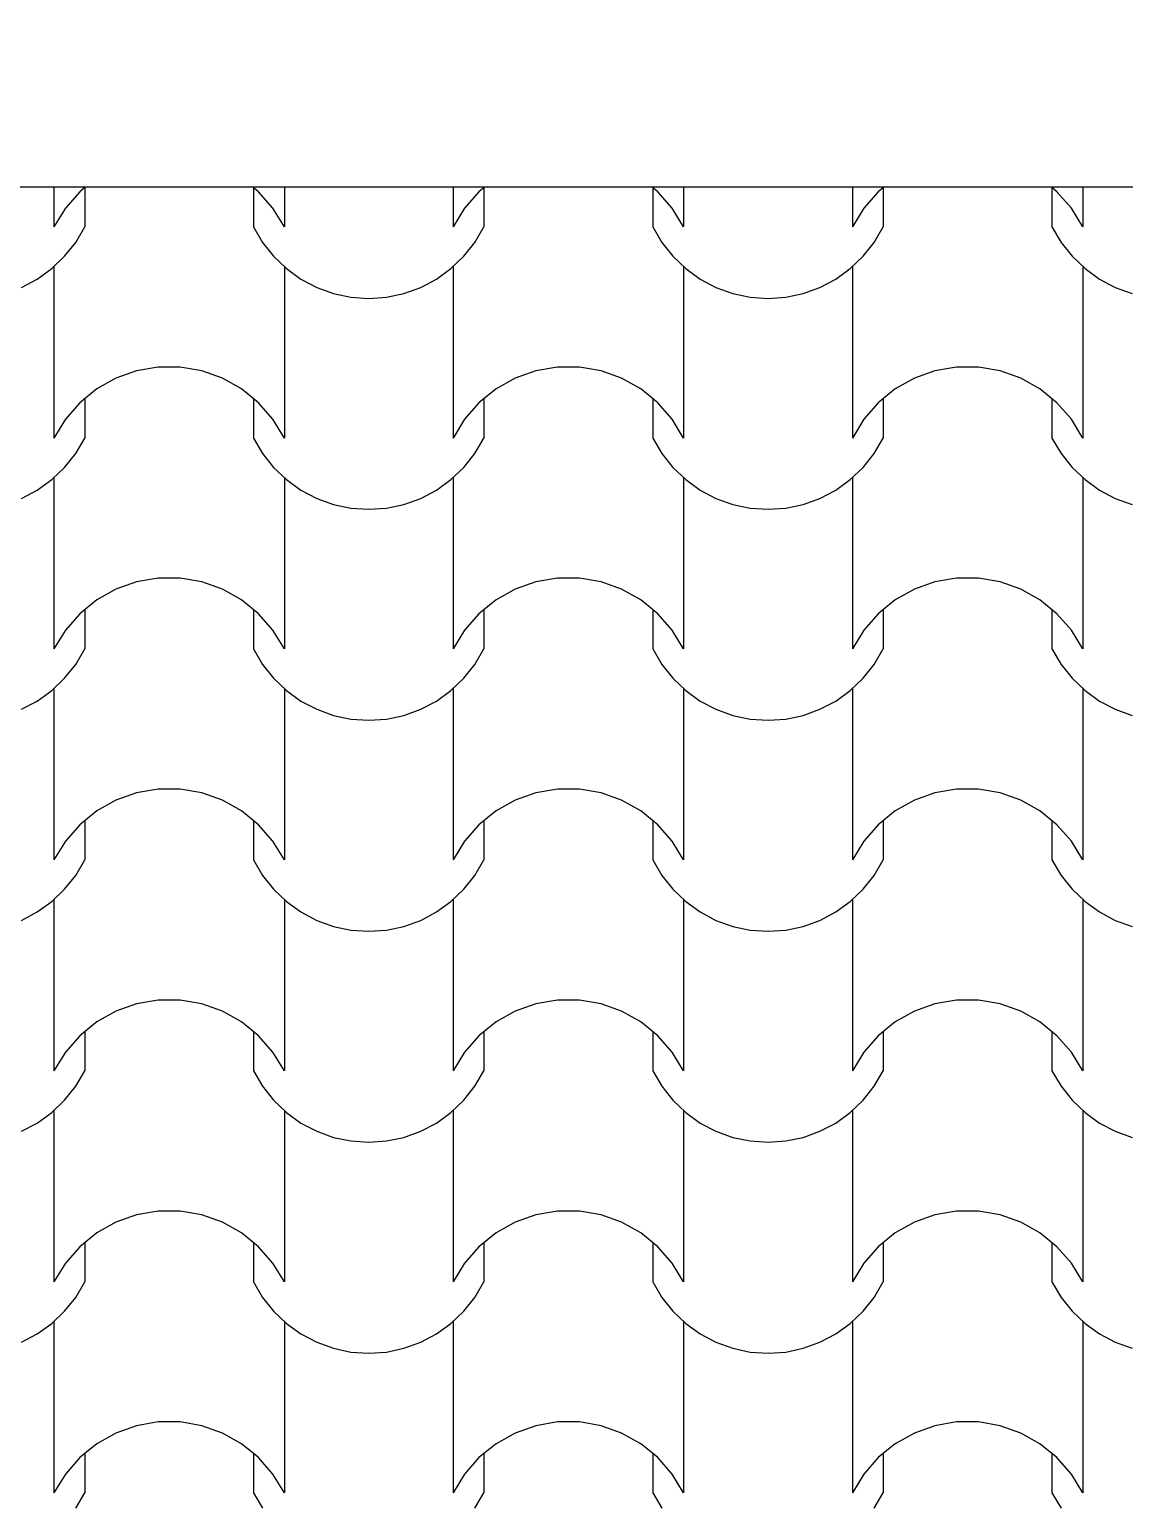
# Model space of a CAD drawing. Header units: millimetres. Extents: x 318905 to 439572, y -5133 to 105868.
# Drawn here: x 357492 to 358271, y 6699 to 7747 of the extents above; entities that cross this region are included whole.
import ezdxf

# ---------------------------------------------------------------- set-up
doc = ezdxf.new("R2010")
doc.units = ezdxf.units.MM
doc.header["$MEASUREMENT"] = 0
for name, color, linetype, lineweight in [('0_Stylo_No__98', 154, 'Continuous', 0), ('2D -  Dessin général_Stylo_No__1', 7, 'Continuous', 5), ('OMBRES_Stylo_No__1', 7, 'Continuous', 5)]:
    doc.layers.add(name, color=color, linetype=linetype, lineweight=lineweight)
doc.layers.add('OMBRES_Stylo_No__82', color=7, linetype='Continuous', lineweight=13, true_color=0xaaaaaa)
doc.styles.add('STYLE_GENERE_3', font='')
doc.styles.get('STYLE_GENERE_3').set_extended_font_data('Arial')
doc.dimstyles.new('STYLE_GENERE__1', dxfattribs={"dimtxt": 200, "dimasz": 142.5, "dimexe": 0.18, "dimexo": 500, "dimgap": 0.09, "dimtad": 0, "dimtih": 1, "dimtoh": 1, "dimlfac": 0.001, "dimzin": 0, "dimdsep": 46, "dimtxsty": 'STYLE_GENERE_3', "dimblk": 'ARROWHEAD_6', "dimblk1": 'ARROWHEAD_6', "dimblk2": 'ARROWHEAD_6', "dimcen": 0.09, "dimclrd": 154, "dimclre": 154, "dimclrt": 154, "dimazin": 0, "dimtfac": 1, "dimtdec": 4, "dimtmove": 0, "dimatfit": 3, "dimfxl": 0, "dimtolj": 1, "dimtzin": 0, "dimarcsym": 0})

# ---------------------------------------------------------------- blocks, each defined once
blk = doc.blocks.new('*X105')
at = {"layer": 'OMBRES_Stylo_No__82', "linetype": 'Continuous'}
for p, q in [((357509.2, 7634.5), (357509.2, 7606.2)), ((357531.6, 7634.5), (357527.7, 7631.3)), ((357531.2, 7634.2), (357531.2, 7606.2)), ((357655.1, 7631.3), (357651.1, 7634.5)), ((357651.5, 7634.2), (357651.5, 7606.2)), ((357673.5, 7634.5), (357673.5, 7606.2)), ((357793.7, 7634.5), (357793.7, 7606.2)), ((357816.1, 7634.5), (357812.1, 7631.3)), ((357815.7, 7634.2), (357815.7, 7606.2)), ((357939.5, 7631.3), (357935.6, 7634.5)), ((357936, 7634.2), (357936, 7606.2)), ((357958, 7634.5), (357958, 7606.2)), ((358078.2, 7634.5), (358078.2, 7606.2)), ((358100.6, 7634.5), (358096.6, 7631.3)), ((358100.2, 7634.2), (358100.2, 7606.2)), ((358224, 7631.3), (358220.1, 7634.5)), ((358220.4, 7634.2), (358220.4, 7606.2)), ((358242.4, 7634.5), (358242.4, 7606.2)), ((357527.7, 7631.3), (357517.4, 7619.5)), ((357665.3, 7619.5), (357655.1, 7631.3)), ((357812.1, 7631.3), (357801.9, 7619.5)), ((357949.8, 7619.5), (357939.5, 7631.3)), ((358096.6, 7631.3), (358086.3, 7619.5)), ((358234.3, 7619.5), (358224, 7631.3)), ((357517.4, 7619.5), (357509.2, 7606.2)), ((357673.5, 7606.2), (357665.3, 7619.5)), ((357801.9, 7619.5), (357793.7, 7606.2)), ((357958, 7606.2), (357949.8, 7619.5)), ((358086.3, 7619.5), (358078.2, 7606.2)), ((358242.4, 7606.2), (358234.3, 7619.5)), ((357524.8, 7595.2), (357531.2, 7606.2)), ((357651.5, 7606.2), (357657.9, 7595.2)), ((357809.3, 7595.2), (357815.7, 7606.2)), ((357936, 7606.2), (357942.4, 7595.2)), ((358093.8, 7595.2), (358100.2, 7606.2)), ((358220.4, 7606.2), (358226.9, 7595.2)), ((357516.9, 7585.3), (357524.8, 7595.2)), ((357657.9, 7595.2), (357665.8, 7585.3)), ((357801.4, 7585.3), (357809.3, 7595.2)), ((357942.4, 7595.2), (357950.3, 7585.3)), ((358085.9, 7585.3), (358093.8, 7595.2)), ((358226.9, 7595.2), (358234.8, 7585.3)), ((357507.7, 7576.5), (357516.9, 7585.3)), ((357665.8, 7585.3), (357675, 7576.5)), ((357792.2, 7576.5), (357801.4, 7585.3)), ((357950.3, 7585.3), (357959.5, 7576.5)), ((358076.7, 7576.5), (358085.9, 7585.3)), ((358234.8, 7585.3), (358244, 7576.5)), ((357486.2, 7563.1), (357497.4, 7569.1)), ((357497.4, 7569.1), (357507.7, 7576.5)), ((357509.2, 7577.8), (357509.2, 7516.8)), ((357673.5, 7577.8), (357673.5, 7516.8)), ((357675, 7576.5), (357685.3, 7569.1)), ((357685.3, 7569.1), (357696.5, 7563.1)), ((357770.7, 7563.1), (357781.9, 7569.1)), ((357781.9, 7569.1), (357792.2, 7576.5)), ((357793.7, 7577.8), (357793.7, 7516.8)), ((357958, 7577.8), (357958, 7516.8)), ((357959.5, 7576.5), (357969.8, 7569.1)), ((357969.8, 7569.1), (357981, 7563.1)), ((358055.1, 7563.1), (358066.4, 7569.1)), ((358066.4, 7569.1), (358076.7, 7576.5)), ((358078.2, 7577.8), (358078.2, 7516.8)), ((358242.4, 7577.8), (358242.4, 7516.8)), ((358244, 7576.5), (358254.3, 7569.1)), ((358254.3, 7569.1), (358265.5, 7563.1)), ((357696.5, 7563.1), (357708.5, 7558.8)), ((357708.5, 7558.8), (357720.9, 7556.2)), ((357746.3, 7556.2), (357758.7, 7558.8)), ((357758.7, 7558.8), (357770.7, 7563.1)), ((357981, 7563.1), (357993, 7558.8)), ((357993, 7558.8), (358005.4, 7556.2)), ((358030.8, 7556.2), (358043.2, 7558.8)), ((358043.2, 7558.8), (358055.1, 7563.1)), ((358265.5, 7563.1), (358277.5, 7558.8)), ((357720.9, 7556.2), (357733.6, 7555.3)), ((357733.6, 7555.3), (357746.3, 7556.2)), ((358005.4, 7556.2), (358018.1, 7555.3)), ((358018.1, 7555.3), (358030.8, 7556.2)), ((357509.2, 7516.8), (357509.2, 7455.8)), ((357673.5, 7516.8), (357673.5, 7455.8)), ((357793.7, 7516.8), (357793.7, 7455.8)), ((357958, 7516.8), (357958, 7455.8)), ((358078.2, 7516.8), (358078.2, 7455.8)), ((358242.4, 7516.8), (358242.4, 7455.8)), ((357583.5, 7506.3), (357568.1, 7503.7)), ((357591.4, 7506.3), (357583.5, 7506.3)), ((357599.2, 7506.3), (357591.4, 7506.3)), ((357614.6, 7503.7), (357599.2, 7506.3)), ((357868, 7506.3), (357852.6, 7503.7)), ((357875.8, 7506.3), (357868, 7506.3)), ((357883.7, 7506.3), (357875.8, 7506.3)), ((357899.1, 7503.7), (357883.7, 7506.3)), ((358152.5, 7506.3), (358137.1, 7503.7)), ((358160.3, 7506.3), (358152.5, 7506.3)), ((358168.1, 7506.3), (358160.3, 7506.3)), ((358183.5, 7503.7), (358168.1, 7506.3)), ((357553.4, 7498.5), (357539.8, 7490.8)), ((357568.1, 7503.7), (357553.4, 7498.5)), ((357629.3, 7498.5), (357614.6, 7503.7)), ((357642.9, 7490.8), (357629.3, 7498.5)), ((357837.9, 7498.5), (357824.3, 7490.8)), ((357852.6, 7503.7), (357837.9, 7498.5)), ((357913.8, 7498.5), (357899.1, 7503.7)), ((357927.4, 7490.8), (357913.8, 7498.5)), ((358122.4, 7498.5), (358108.7, 7490.8)), ((358137.1, 7503.7), (358122.4, 7498.5)), ((358198.3, 7498.5), (358183.5, 7503.7)), ((358211.9, 7490.8), (358198.3, 7498.5)), ((357539.8, 7490.8), (357527.7, 7481)), ((357655.1, 7481), (357642.9, 7490.8)), ((357824.3, 7490.8), (357812.1, 7481)), ((357939.5, 7481), (357927.4, 7490.8)), ((358108.7, 7490.8), (358096.6, 7481)), ((358224, 7481), (358211.9, 7490.8)), ((357527.7, 7481), (357517.4, 7469.2)), ((357531.2, 7483.9), (357531.2, 7455.8)), ((357651.5, 7483.9), (357651.5, 7455.8)), ((357665.3, 7469.2), (357655.1, 7481)), ((357812.1, 7481), (357801.9, 7469.2)), ((357815.7, 7483.9), (357815.7, 7455.8)), ((357936, 7483.9), (357936, 7455.8)), ((357949.8, 7469.2), (357939.5, 7481)), ((358096.6, 7481), (358086.3, 7469.2)), ((358100.2, 7483.9), (358100.2, 7455.8)), ((358220.4, 7483.9), (358220.4, 7455.8)), ((358234.3, 7469.2), (358224, 7481)), ((357517.4, 7469.2), (357509.2, 7455.8)), ((357673.5, 7455.8), (357665.3, 7469.2)), ((357801.9, 7469.2), (357793.7, 7455.8)), ((357958, 7455.8), (357949.8, 7469.2)), ((358086.3, 7469.2), (358078.2, 7455.8)), ((358242.4, 7455.8), (358234.3, 7469.2)), ((357524.8, 7444.9), (357531.2, 7455.8)), ((357651.5, 7455.8), (357657.9, 7444.9)), ((357809.3, 7444.9), (357815.7, 7455.8)), ((357936, 7455.8), (357942.4, 7444.9)), ((358093.8, 7444.9), (358100.2, 7455.8)), ((358220.4, 7455.8), (358226.9, 7444.9)), ((357516.9, 7434.9), (357524.8, 7444.9)), ((357657.9, 7444.9), (357665.8, 7434.9)), ((357801.4, 7434.9), (357809.3, 7444.9)), ((357942.4, 7444.9), (357950.3, 7434.9)), ((358085.9, 7434.9), (358093.8, 7444.9)), ((358226.9, 7444.9), (358234.8, 7434.9)), ((357507.7, 7426.2), (357516.9, 7434.9)), ((357665.8, 7434.9), (357675, 7426.2)), ((357792.2, 7426.2), (357801.4, 7434.9)), ((357950.3, 7434.9), (357959.5, 7426.2)), ((358076.7, 7426.2), (358085.9, 7434.9)), ((358234.8, 7434.9), (358244, 7426.2)), ((357497.4, 7418.7), (357507.7, 7426.2)), ((357509.2, 7427.4), (357509.2, 7366.5)), ((357673.5, 7427.4), (357673.5, 7366.5)), ((357675, 7426.2), (357685.3, 7418.7)), ((357781.9, 7418.7), (357792.2, 7426.2)), ((357793.7, 7427.4), (357793.7, 7366.5)), ((357958, 7427.4), (357958, 7366.5)), ((357959.5, 7426.2), (357969.8, 7418.7)), ((358066.4, 7418.7), (358076.7, 7426.2)), ((358078.2, 7427.4), (358078.2, 7366.5)), ((358242.4, 7427.4), (358242.4, 7366.5)), ((358244, 7426.2), (358254.3, 7418.7)), ((357486.2, 7412.8), (357497.4, 7418.7)), ((357685.3, 7418.7), (357696.5, 7412.8)), ((357696.5, 7412.8), (357708.5, 7408.5)), ((357758.7, 7408.5), (357770.7, 7412.8)), ((357770.7, 7412.8), (357781.9, 7418.7)), ((357969.8, 7418.7), (357981, 7412.8)), ((357981, 7412.8), (357993, 7408.5)), ((358043.2, 7408.5), (358055.1, 7412.8)), ((358055.1, 7412.8), (358066.4, 7418.7)), ((358254.3, 7418.7), (358265.5, 7412.8)), ((358265.5, 7412.8), (358277.5, 7408.5)), ((357708.5, 7408.5), (357720.9, 7405.9)), ((357720.9, 7405.9), (357733.6, 7405)), ((357733.6, 7405), (357746.3, 7405.9)), ((357746.3, 7405.9), (357758.7, 7408.5)), ((357993, 7408.5), (358005.4, 7405.9)), ((358005.4, 7405.9), (358018.1, 7405)), ((358018.1, 7405), (358030.8, 7405.9)), ((358030.8, 7405.9), (358043.2, 7408.5)), ((357509.2, 7366.5), (357509.2, 7305.5)), ((357673.5, 7366.5), (357673.5, 7305.5)), ((357793.7, 7366.5), (357793.7, 7305.5)), ((357958, 7366.5), (357958, 7305.5)), ((358078.2, 7366.5), (358078.2, 7305.5)), ((358242.4, 7366.5), (358242.4, 7305.5)), ((357568.1, 7353.4), (357553.4, 7348.1)), ((357583.5, 7356), (357568.1, 7353.4)), ((357591.4, 7356), (357583.5, 7356)), ((357599.2, 7356), (357591.4, 7356)), ((357614.6, 7353.4), (357599.2, 7356)), ((357629.3, 7348.1), (357614.6, 7353.4)), ((357852.6, 7353.4), (357837.9, 7348.1)), ((357868, 7356), (357852.6, 7353.4)), ((357875.8, 7356), (357868, 7356)), ((357883.7, 7356), (357875.8, 7356)), ((357899.1, 7353.4), (357883.7, 7356)), ((357913.8, 7348.1), (357899.1, 7353.4)), ((358137.1, 7353.4), (358122.4, 7348.1)), ((358152.5, 7356), (358137.1, 7353.4)), ((358160.3, 7356), (358152.5, 7356)), ((358168.1, 7356), (358160.3, 7356)), ((358183.5, 7353.4), (358168.1, 7356)), ((358198.3, 7348.1), (358183.5, 7353.4)), ((357539.8, 7340.5), (357527.7, 7330.6)), ((357553.4, 7348.1), (357539.8, 7340.5)), ((357642.9, 7340.5), (357629.3, 7348.1)), ((357655.1, 7330.6), (357642.9, 7340.5)), ((357824.3, 7340.5), (357812.1, 7330.6)), ((357837.9, 7348.1), (357824.3, 7340.5)), ((357927.4, 7340.5), (357913.8, 7348.1)), ((357939.5, 7330.6), (357927.4, 7340.5)), ((358108.7, 7340.5), (358096.6, 7330.6)), ((358122.4, 7348.1), (358108.7, 7340.5)), ((358211.9, 7340.5), (358198.3, 7348.1)), ((358224, 7330.6), (358211.9, 7340.5)), ((357527.7, 7330.6), (357517.4, 7318.8)), ((357531.2, 7333.5), (357531.2, 7305.5)), ((357651.5, 7333.5), (357651.5, 7305.5)), ((357665.3, 7318.8), (357655.1, 7330.6)), ((357812.1, 7330.6), (357801.9, 7318.8)), ((357815.7, 7333.5), (357815.7, 7305.5)), ((357936, 7333.5), (357936, 7305.5)), ((357949.8, 7318.8), (357939.5, 7330.6)), ((358096.6, 7330.6), (358086.3, 7318.8)), ((358100.2, 7333.5), (358100.2, 7305.5)), ((358220.4, 7333.5), (358220.4, 7305.5)), ((358234.3, 7318.8), (358224, 7330.6)), ((357517.4, 7318.8), (357509.2, 7305.5)), ((357673.5, 7305.5), (357665.3, 7318.8)), ((357801.9, 7318.8), (357793.7, 7305.5)), ((357958, 7305.5), (357949.8, 7318.8)), ((358086.3, 7318.8), (358078.2, 7305.5)), ((358242.4, 7305.5), (358234.3, 7318.8)), ((357524.8, 7294.5), (357531.2, 7305.5)), ((357651.5, 7305.5), (357657.9, 7294.5)), ((357809.3, 7294.5), (357815.7, 7305.5)), ((357936, 7305.5), (357942.4, 7294.5)), ((358093.8, 7294.5), (358100.2, 7305.5)), ((358220.4, 7305.5), (358226.9, 7294.5)), ((357516.9, 7284.6), (357524.8, 7294.5)), ((357657.9, 7294.5), (357665.8, 7284.6)), ((357801.4, 7284.6), (357809.3, 7294.5)), ((357942.4, 7294.5), (357950.3, 7284.6)), ((358085.9, 7284.6), (358093.8, 7294.5)), ((358226.9, 7294.5), (358234.8, 7284.6)), ((357497.4, 7268.4), (357507.7, 7275.8)), ((357507.7, 7275.8), (357516.9, 7284.6)), ((357509.2, 7277.1), (357509.2, 7216.1)), ((357665.8, 7284.6), (357675, 7275.8)), ((357673.5, 7277.1), (357673.5, 7216.1)), ((357675, 7275.8), (357685.3, 7268.4)), ((357781.9, 7268.4), (357792.2, 7275.8)), ((357792.2, 7275.8), (357801.4, 7284.6)), ((357793.7, 7277.1), (357793.7, 7216.1)), ((357950.3, 7284.6), (357959.5, 7275.8)), ((357958, 7277.1), (357958, 7216.1)), ((357959.5, 7275.8), (357969.8, 7268.4)), ((358066.4, 7268.4), (358076.7, 7275.8)), ((358076.7, 7275.8), (358085.9, 7284.6)), ((358078.2, 7277.1), (358078.2, 7216.1)), ((358234.8, 7284.6), (358244, 7275.8)), ((358242.4, 7277.1), (358242.4, 7216.1)), ((358244, 7275.8), (358254.3, 7268.4)), ((357486.2, 7262.5), (357497.4, 7268.4)), ((357685.3, 7268.4), (357696.5, 7262.5)), ((357770.7, 7262.5), (357781.9, 7268.4)), ((357969.8, 7268.4), (357981, 7262.5)), ((358055.1, 7262.5), (358066.4, 7268.4)), ((358254.3, 7268.4), (358265.5, 7262.5)), ((357696.5, 7262.5), (357708.5, 7258.2)), ((357708.5, 7258.2), (357720.9, 7255.5)), ((357720.9, 7255.5), (357733.6, 7254.7)), ((357733.6, 7254.7), (357746.3, 7255.5)), ((357746.3, 7255.5), (357758.7, 7258.2)), ((357758.7, 7258.2), (357770.7, 7262.5)), ((357981, 7262.5), (357993, 7258.2)), ((357993, 7258.2), (358005.4, 7255.5)), ((358005.4, 7255.5), (358018.1, 7254.7)), ((358018.1, 7254.7), (358030.8, 7255.5)), ((358030.8, 7255.5), (358043.2, 7258.2)), ((358043.2, 7258.2), (358055.1, 7262.5)), ((358265.5, 7262.5), (358277.5, 7258.2)), ((357509.2, 7216.1), (357509.2, 7155.2)), ((357673.5, 7216.1), (357673.5, 7155.2)), ((357793.7, 7216.1), (357793.7, 7155.2)), ((357958, 7216.1), (357958, 7155.2)), ((358078.2, 7216.1), (358078.2, 7155.2)), ((358242.4, 7216.1), (358242.4, 7155.2)), ((357568.1, 7203), (357553.4, 7197.8)), ((357583.5, 7205.7), (357568.1, 7203)), ((357591.4, 7205.7), (357583.5, 7205.7)), ((357599.2, 7205.7), (357591.4, 7205.7)), ((357614.6, 7203), (357599.2, 7205.7)), ((357629.3, 7197.8), (357614.6, 7203)), ((357852.6, 7203), (357837.9, 7197.8)), ((357868, 7205.7), (357852.6, 7203)), ((357875.8, 7205.7), (357868, 7205.7)), ((357883.7, 7205.7), (357875.8, 7205.7)), ((357899.1, 7203), (357883.7, 7205.7)), ((357913.8, 7197.8), (357899.1, 7203)), ((358137.1, 7203), (358122.4, 7197.8)), ((358152.5, 7205.7), (358137.1, 7203)), ((358160.3, 7205.7), (358152.5, 7205.7)), ((358168.1, 7205.7), (358160.3, 7205.7)), ((358183.5, 7203), (358168.1, 7205.7)), ((358198.3, 7197.8), (358183.5, 7203)), ((357553.4, 7197.8), (357539.8, 7190.1)), ((357642.9, 7190.1), (357629.3, 7197.8)), ((357837.9, 7197.8), (357824.3, 7190.1)), ((357927.4, 7190.1), (357913.8, 7197.8)), ((358122.4, 7197.8), (358108.7, 7190.1)), ((358211.9, 7190.1), (358198.3, 7197.8)), ((357539.8, 7190.1), (357527.7, 7180.3)), ((357531.2, 7183.2), (357531.2, 7155.2)), ((357655.1, 7180.3), (357642.9, 7190.1)), ((357651.5, 7183.2), (357651.5, 7155.2)), ((357824.3, 7190.1), (357812.1, 7180.3)), ((357815.7, 7183.2), (357815.7, 7155.2)), ((357939.5, 7180.3), (357927.4, 7190.1)), ((357936, 7183.2), (357936, 7155.2)), ((358108.7, 7190.1), (358096.6, 7180.3)), ((358100.2, 7183.2), (358100.2, 7155.2)), ((358224, 7180.3), (358211.9, 7190.1)), ((358220.4, 7183.2), (358220.4, 7155.2)), ((357527.7, 7180.3), (357517.4, 7168.5)), ((357665.3, 7168.5), (357655.1, 7180.3)), ((357812.1, 7180.3), (357801.9, 7168.5)), ((357949.8, 7168.5), (357939.5, 7180.3)), ((358096.6, 7180.3), (358086.3, 7168.5)), ((358234.3, 7168.5), (358224, 7180.3)), ((357517.4, 7168.5), (357509.2, 7155.2)), ((357673.5, 7155.2), (357665.3, 7168.5)), ((357801.9, 7168.5), (357793.7, 7155.2)), ((357958, 7155.2), (357949.8, 7168.5)), ((358086.3, 7168.5), (358078.2, 7155.2)), ((358242.4, 7155.2), (358234.3, 7168.5)), ((357524.8, 7144.2), (357531.2, 7155.2)), ((357651.5, 7155.2), (357657.9, 7144.2)), ((357809.3, 7144.2), (357815.7, 7155.2)), ((357936, 7155.2), (357942.4, 7144.2)), ((358093.8, 7144.2), (358100.2, 7155.2)), ((358220.4, 7155.2), (358226.9, 7144.2)), ((357516.9, 7134.3), (357524.8, 7144.2)), ((357657.9, 7144.2), (357665.8, 7134.3)), ((357801.4, 7134.3), (357809.3, 7144.2)), ((357942.4, 7144.2), (357950.3, 7134.3)), ((358085.9, 7134.3), (358093.8, 7144.2)), ((358226.9, 7144.2), (358234.8, 7134.3)), ((357507.7, 7125.5), (357516.9, 7134.3)), ((357665.8, 7134.3), (357675, 7125.5)), ((357792.2, 7125.5), (357801.4, 7134.3)), ((357950.3, 7134.3), (357959.5, 7125.5)), ((358076.7, 7125.5), (358085.9, 7134.3)), ((358234.8, 7134.3), (358244, 7125.5)), ((357486.2, 7112.1), (357497.4, 7118.1)), ((357497.4, 7118.1), (357507.7, 7125.5)), ((357509.2, 7126.8), (357509.2, 7065.8)), ((357673.5, 7126.8), (357673.5, 7065.8)), ((357675, 7125.5), (357685.3, 7118.1)), ((357685.3, 7118.1), (357696.5, 7112.1)), ((357770.7, 7112.1), (357781.9, 7118.1)), ((357781.9, 7118.1), (357792.2, 7125.5)), ((357793.7, 7126.8), (357793.7, 7065.8)), ((357958, 7126.8), (357958, 7065.8)), ((357959.5, 7125.5), (357969.8, 7118.1)), ((357969.8, 7118.1), (357981, 7112.1)), ((358055.1, 7112.1), (358066.4, 7118.1)), ((358066.4, 7118.1), (358076.7, 7125.5)), ((358078.2, 7126.8), (358078.2, 7065.8)), ((358242.4, 7126.8), (358242.4, 7065.8)), ((358244, 7125.5), (358254.3, 7118.1)), ((358254.3, 7118.1), (358265.5, 7112.1)), ((357696.5, 7112.1), (357708.5, 7107.8)), ((357708.5, 7107.8), (357720.9, 7105.2)), ((357746.3, 7105.2), (357758.7, 7107.8)), ((357758.7, 7107.8), (357770.7, 7112.1)), ((357981, 7112.1), (357993, 7107.8)), ((357993, 7107.8), (358005.4, 7105.2)), ((358030.8, 7105.2), (358043.2, 7107.8)), ((358043.2, 7107.8), (358055.1, 7112.1)), ((358265.5, 7112.1), (358277.5, 7107.8)), ((357720.9, 7105.2), (357733.6, 7104.3)), ((357733.6, 7104.3), (357746.3, 7105.2)), ((358005.4, 7105.2), (358018.1, 7104.3)), ((358018.1, 7104.3), (358030.8, 7105.2)), ((357509.2, 7065.8), (357509.2, 7004.8)), ((357673.5, 7065.8), (357673.5, 7004.8)), ((357793.7, 7065.8), (357793.7, 7004.8)), ((357958, 7065.8), (357958, 7004.8)), ((358078.2, 7065.8), (358078.2, 7004.8)), ((358242.4, 7065.8), (358242.4, 7004.8)), ((357583.5, 7055.3), (357568.1, 7052.7)), ((357591.4, 7055.3), (357583.5, 7055.3)), ((357599.2, 7055.3), (357591.4, 7055.3)), ((357614.6, 7052.7), (357599.2, 7055.3)), ((357868, 7055.3), (357852.6, 7052.7)), ((357875.8, 7055.3), (357868, 7055.3)), ((357883.7, 7055.3), (357875.8, 7055.3)), ((357899.1, 7052.7), (357883.7, 7055.3)), ((358152.5, 7055.3), (358137.1, 7052.7)), ((358160.3, 7055.3), (358152.5, 7055.3)), ((358168.1, 7055.3), (358160.3, 7055.3)), ((358183.5, 7052.7), (358168.1, 7055.3)), ((357553.4, 7047.4), (357539.8, 7039.8)), ((357568.1, 7052.7), (357553.4, 7047.4)), ((357629.3, 7047.4), (357614.6, 7052.7)), ((357642.9, 7039.8), (357629.3, 7047.4)), ((357837.9, 7047.4), (357824.3, 7039.8)), ((357852.6, 7052.7), (357837.9, 7047.4)), ((357913.8, 7047.4), (357899.1, 7052.7)), ((357927.4, 7039.8), (357913.8, 7047.4)), ((358122.4, 7047.4), (358108.7, 7039.8)), ((358137.1, 7052.7), (358122.4, 7047.4)), ((358198.3, 7047.4), (358183.5, 7052.7)), ((358211.9, 7039.8), (358198.3, 7047.4)), ((357539.8, 7039.8), (357527.7, 7029.9)), ((357655.1, 7029.9), (357642.9, 7039.8)), ((357824.3, 7039.8), (357812.1, 7029.9)), ((357939.5, 7029.9), (357927.4, 7039.8)), ((358108.7, 7039.8), (358096.6, 7029.9)), ((358224, 7029.9), (358211.9, 7039.8)), ((357527.7, 7029.9), (357517.4, 7018.2)), ((357531.2, 7032.9), (357531.2, 7004.8)), ((357651.5, 7032.9), (357651.5, 7004.8)), ((357665.3, 7018.2), (357655.1, 7029.9)), ((357812.1, 7029.9), (357801.9, 7018.2)), ((357815.7, 7032.9), (357815.7, 7004.8)), ((357936, 7032.9), (357936, 7004.8)), ((357949.8, 7018.2), (357939.5, 7029.9)), ((358096.6, 7029.9), (358086.3, 7018.2)), ((358100.2, 7032.9), (358100.2, 7004.8)), ((358220.4, 7032.9), (358220.4, 7004.8)), ((358234.3, 7018.2), (358224, 7029.9)), ((357517.4, 7018.2), (357509.2, 7004.8)), ((357673.5, 7004.8), (357665.3, 7018.2)), ((357801.9, 7018.2), (357793.7, 7004.8)), ((357958, 7004.8), (357949.8, 7018.2)), ((358086.3, 7018.2), (358078.2, 7004.8)), ((358242.4, 7004.8), (358234.3, 7018.2)), ((357524.8, 6993.9), (357531.2, 7004.8)), ((357651.5, 7004.8), (357657.9, 6993.9)), ((357809.3, 6993.9), (357815.7, 7004.8)), ((357936, 7004.8), (357942.4, 6993.9)), ((358093.8, 6993.9), (358100.2, 7004.8)), ((358220.4, 7004.8), (358226.9, 6993.9)), ((357516.9, 6983.9), (357524.8, 6993.9)), ((357657.9, 6993.9), (357665.8, 6983.9)), ((357801.4, 6983.9), (357809.3, 6993.9)), ((357942.4, 6993.9), (357950.3, 6983.9)), ((358085.9, 6983.9), (358093.8, 6993.9)), ((358226.9, 6993.9), (358234.8, 6983.9)), ((357507.7, 6975.1), (357516.9, 6983.9)), ((357665.8, 6983.9), (357675, 6975.1)), ((357792.2, 6975.1), (357801.4, 6983.9)), ((357950.3, 6983.9), (357959.5, 6975.1)), ((358076.7, 6975.1), (358085.9, 6983.9)), ((358234.8, 6983.9), (358244, 6975.1)), ((357497.4, 6967.7), (357507.7, 6975.1)), ((357509.2, 6976.4), (357509.2, 6915.5)), ((357673.5, 6976.4), (357673.5, 6915.5)), ((357675, 6975.1), (357685.3, 6967.7)), ((357781.9, 6967.7), (357792.2, 6975.1)), ((357793.7, 6976.4), (357793.7, 6915.5)), ((357958, 6976.4), (357958, 6915.5)), ((357959.5, 6975.1), (357969.8, 6967.7)), ((358066.4, 6967.7), (358076.7, 6975.1)), ((358078.2, 6976.4), (358078.2, 6915.5)), ((358242.4, 6976.4), (358242.4, 6915.5)), ((358244, 6975.1), (358254.3, 6967.7)), ((357486.2, 6961.8), (357497.4, 6967.7)), ((357685.3, 6967.7), (357696.5, 6961.8)), ((357696.5, 6961.8), (357708.5, 6957.5)), ((357758.7, 6957.5), (357770.7, 6961.8)), ((357770.7, 6961.8), (357781.9, 6967.7)), ((357969.8, 6967.7), (357981, 6961.8)), ((357981, 6961.8), (357993, 6957.5)), ((358043.2, 6957.5), (358055.1, 6961.8)), ((358055.1, 6961.8), (358066.4, 6967.7)), ((358254.3, 6967.7), (358265.5, 6961.8)), ((358265.5, 6961.8), (358277.5, 6957.5)), ((357708.5, 6957.5), (357720.9, 6954.9)), ((357720.9, 6954.9), (357733.6, 6954)), ((357733.6, 6954), (357746.3, 6954.9)), ((357746.3, 6954.9), (357758.7, 6957.5)), ((357993, 6957.5), (358005.4, 6954.9)), ((358005.4, 6954.9), (358018.1, 6954)), ((358018.1, 6954), (358030.8, 6954.9)), ((358030.8, 6954.9), (358043.2, 6957.5)), ((357509.2, 6915.5), (357509.2, 6854.5)), ((357673.5, 6915.5), (357673.5, 6854.5)), ((357793.7, 6915.5), (357793.7, 6854.5)), ((357958, 6915.5), (357958, 6854.5)), ((358078.2, 6915.5), (358078.2, 6854.5)), ((358242.4, 6915.5), (358242.4, 6854.5)), ((357568.1, 6902.3), (357553.4, 6897.1)), ((357583.5, 6905), (357568.1, 6902.3)), ((357591.4, 6905), (357583.5, 6905)), ((357599.2, 6905), (357591.4, 6905)), ((357614.6, 6902.3), (357599.2, 6905)), ((357629.3, 6897.1), (357614.6, 6902.3)), ((357852.6, 6902.3), (357837.9, 6897.1)), ((357868, 6905), (357852.6, 6902.3)), ((357875.8, 6905), (357868, 6905)), ((357883.7, 6905), (357875.8, 6905)), ((357899.1, 6902.3), (357883.7, 6905)), ((357913.8, 6897.1), (357899.1, 6902.3)), ((358137.1, 6902.3), (358122.4, 6897.1)), ((358152.5, 6905), (358137.1, 6902.3)), ((358160.3, 6905), (358152.5, 6905)), ((358168.1, 6905), (358160.3, 6905)), ((358183.5, 6902.3), (358168.1, 6905)), ((358198.3, 6897.1), (358183.5, 6902.3)), ((357539.8, 6889.5), (357527.7, 6879.6)), ((357553.4, 6897.1), (357539.8, 6889.5)), ((357642.9, 6889.5), (357629.3, 6897.1)), ((357655.1, 6879.6), (357642.9, 6889.5)), ((357824.3, 6889.5), (357812.1, 6879.6)), ((357837.9, 6897.1), (357824.3, 6889.5)), ((357927.4, 6889.5), (357913.8, 6897.1)), ((357939.5, 6879.6), (357927.4, 6889.5)), ((358108.7, 6889.5), (358096.6, 6879.6)), ((358122.4, 6897.1), (358108.7, 6889.5)), ((358211.9, 6889.5), (358198.3, 6897.1)), ((358224, 6879.6), (358211.9, 6889.5)), ((357527.7, 6879.6), (357517.4, 6867.8)), ((357531.2, 6882.5), (357531.2, 6854.5)), ((357651.5, 6882.5), (357651.5, 6854.5)), ((357665.3, 6867.8), (357655.1, 6879.6)), ((357812.1, 6879.6), (357801.9, 6867.8)), ((357815.7, 6882.5), (357815.7, 6854.5)), ((357936, 6882.5), (357936, 6854.5)), ((357949.8, 6867.8), (357939.5, 6879.6)), ((358096.6, 6879.6), (358086.3, 6867.8)), ((358100.2, 6882.5), (358100.2, 6854.5)), ((358220.4, 6882.5), (358220.4, 6854.5)), ((358234.3, 6867.8), (358224, 6879.6)), ((357517.4, 6867.8), (357509.2, 6854.5)), ((357673.5, 6854.5), (357665.3, 6867.8)), ((357801.9, 6867.8), (357793.7, 6854.5)), ((357958, 6854.5), (357949.8, 6867.8)), ((358086.3, 6867.8), (358078.2, 6854.5)), ((358242.4, 6854.5), (358234.3, 6867.8)), ((357524.8, 6843.5), (357531.2, 6854.5)), ((357651.5, 6854.5), (357657.9, 6843.5)), ((357809.3, 6843.5), (357815.7, 6854.5)), ((357936, 6854.5), (357942.4, 6843.5)), ((358093.8, 6843.5), (358100.2, 6854.5)), ((358220.4, 6854.5), (358226.9, 6843.5)), ((357516.9, 6833.6), (357524.8, 6843.5)), ((357657.9, 6843.5), (357665.8, 6833.6)), ((357801.4, 6833.6), (357809.3, 6843.5)), ((357942.4, 6843.5), (357950.3, 6833.6)), ((358085.9, 6833.6), (358093.8, 6843.5)), ((358226.9, 6843.5), (358234.8, 6833.6)), ((357497.4, 6817.4), (357507.7, 6824.8)), ((357507.7, 6824.8), (357516.9, 6833.6)), ((357509.2, 6826.1), (357509.2, 6765.1)), ((357665.8, 6833.6), (357675, 6824.8)), ((357673.5, 6826.1), (357673.5, 6765.1)), ((357675, 6824.8), (357685.3, 6817.4)), ((357781.9, 6817.4), (357792.2, 6824.8)), ((357792.2, 6824.8), (357801.4, 6833.6)), ((357793.7, 6826.1), (357793.7, 6765.1)), ((357950.3, 6833.6), (357959.5, 6824.8)), ((357958, 6826.1), (357958, 6765.1)), ((357959.5, 6824.8), (357969.8, 6817.4)), ((358066.4, 6817.4), (358076.7, 6824.8)), ((358076.7, 6824.8), (358085.9, 6833.6)), ((358078.2, 6826.1), (358078.2, 6765.1)), ((358234.8, 6833.6), (358244, 6824.8)), ((358242.4, 6826.1), (358242.4, 6765.1)), ((358244, 6824.8), (358254.3, 6817.4)), ((357486.2, 6811.5), (357497.4, 6817.4)), ((357685.3, 6817.4), (357696.5, 6811.5)), ((357770.7, 6811.5), (357781.9, 6817.4)), ((357969.8, 6817.4), (357981, 6811.5)), ((358055.1, 6811.5), (358066.4, 6817.4)), ((358254.3, 6817.4), (358265.5, 6811.5)), ((357696.5, 6811.5), (357708.5, 6807.2)), ((357708.5, 6807.2), (357720.9, 6804.5)), ((357720.9, 6804.5), (357733.6, 6803.7)), ((357733.6, 6803.7), (357746.3, 6804.5)), ((357746.3, 6804.5), (357758.7, 6807.2)), ((357758.7, 6807.2), (357770.7, 6811.5)), ((357981, 6811.5), (357993, 6807.2)), ((357993, 6807.2), (358005.4, 6804.5)), ((358005.4, 6804.5), (358018.1, 6803.7)), ((358018.1, 6803.7), (358030.8, 6804.5)), ((358030.8, 6804.5), (358043.2, 6807.2)), ((358043.2, 6807.2), (358055.1, 6811.5)), ((358265.5, 6811.5), (358277.5, 6807.2)), ((357509.2, 6765.1), (357509.2, 6704.2)), ((357673.5, 6765.1), (357673.5, 6704.2)), ((357793.7, 6765.1), (357793.7, 6704.2)), ((357958, 6765.1), (357958, 6704.2)), ((358078.2, 6765.1), (358078.2, 6704.2)), ((358242.4, 6765.1), (358242.4, 6704.2)), ((357568.1, 6752), (357553.4, 6746.8)), ((357583.5, 6754.7), (357568.1, 6752)), ((357591.4, 6754.7), (357583.5, 6754.7)), ((357599.2, 6754.7), (357591.4, 6754.7)), ((357614.6, 6752), (357599.2, 6754.7)), ((357629.3, 6746.8), (357614.6, 6752)), ((357852.6, 6752), (357837.9, 6746.8)), ((357868, 6754.7), (357852.6, 6752)), ((357875.8, 6754.7), (357868, 6754.7)), ((357883.7, 6754.7), (357875.8, 6754.7)), ((357899.1, 6752), (357883.7, 6754.7)), ((357913.8, 6746.8), (357899.1, 6752)), ((358137.1, 6752), (358122.4, 6746.8)), ((358152.5, 6754.7), (358137.1, 6752)), ((358160.3, 6754.7), (358152.5, 6754.7)), ((358168.1, 6754.7), (358160.3, 6754.7)), ((358183.5, 6752), (358168.1, 6754.7)), ((358198.3, 6746.8), (358183.5, 6752)), ((357553.4, 6746.8), (357539.8, 6739.1)), ((357642.9, 6739.1), (357629.3, 6746.8)), ((357837.9, 6746.8), (357824.3, 6739.1)), ((357927.4, 6739.1), (357913.8, 6746.8)), ((358122.4, 6746.8), (358108.7, 6739.1)), ((358211.9, 6739.1), (358198.3, 6746.8)), ((357539.8, 6739.1), (357527.7, 6729.3)), ((357531.2, 6732.2), (357531.2, 6704.2)), ((357655.1, 6729.3), (357642.9, 6739.1)), ((357651.5, 6732.2), (357651.5, 6704.2)), ((357824.3, 6739.1), (357812.1, 6729.3)), ((357815.7, 6732.2), (357815.7, 6704.2)), ((357939.5, 6729.3), (357927.4, 6739.1)), ((357936, 6732.2), (357936, 6704.2)), ((358108.7, 6739.1), (358096.6, 6729.3)), ((358100.2, 6732.2), (358100.2, 6704.2)), ((358224, 6729.3), (358211.9, 6739.1)), ((358220.4, 6732.2), (358220.4, 6704.2)), ((357527.7, 6729.3), (357517.4, 6717.5)), ((357665.3, 6717.5), (357655.1, 6729.3)), ((357812.1, 6729.3), (357801.9, 6717.5)), ((357949.8, 6717.5), (357939.5, 6729.3)), ((358096.6, 6729.3), (358086.3, 6717.5)), ((358234.3, 6717.5), (358224, 6729.3)), ((357517.4, 6717.5), (357509.2, 6704.2)), ((357673.5, 6704.2), (357665.3, 6717.5)), ((357801.9, 6717.5), (357793.7, 6704.2)), ((357958, 6704.2), (357949.8, 6717.5)), ((358086.3, 6717.5), (358078.2, 6704.2)), ((358242.4, 6704.2), (358234.3, 6717.5)), ((357524.8, 6693.2), (357531.2, 6704.2)), ((357651.5, 6704.2), (357657.9, 6693.2)), ((357809.3, 6693.2), (357815.7, 6704.2)), ((357936, 6704.2), (357942.4, 6693.2)), ((358093.8, 6693.2), (358100.2, 6704.2)), ((358220.4, 6704.2), (358226.9, 6693.2))]:
    blk.add_line(p, q, dxfattribs=at)
blk = doc.blocks.new('Hachure_25', base_point=(0, 4000))
at = {"layer": 'OMBRES_Stylo_No__1', "linetype": 'Continuous'}
blk.add_line((361366.4, 7634.5), (354049.4, 7634.5), dxfattribs=at)
at = {"layer": 'OMBRES_Stylo_No__82', "linetype": 'Continuous'}
blk.add_blockref('*X105', (0, 0), dxfattribs=at)
blk = doc.blocks.new('*D124')
at = {"layer": '0_Stylo_No__98', "linetype": 'Continuous'}
for p, q in [((352187.7, 7634.5), (352187.7, 7747)), ((352262.7, 7559.5), (352112.7, 7709.5)), ((352687.7, 7634.5), (352047.1, 7634.5)), ((352187.7, 3678.3), (352187.7, 7634.5)), ((352187.7, -552.4), (352187.7, 3403.7)), ((352112.7, -477.4), (352262.7, -627.4)), ((352328.3, -552.4), (351687.7, -552.4)), ((352187.7, -664.9), (352187.7, -552.4))]:
    blk.add_line(p, q, dxfattribs=at)
at = {"layer": '0_Stylo_No__98', "insert": (351920.8, 3441), "char_height": 200, "attachment_point": 7, "style": 'STYLE_GENERE_3'}
blk.add_mtext('\\A1;{\\pql;\\fArial|b0|i0|c0|p34;8,19}', dxfattribs=at)
blk = doc.blocks.new('ARROWHEAD_6')
at = {"color": 0, "linetype": 'Continuous', "lineweight": 0}
for p, q in [((-0.5, -0.5), (0.5, 0.5)), ((0, 0), (-1, 0))]:
    blk.add_line(p, q, dxfattribs=at)

msp = doc.modelspace()

# ---------------------------------------------------------------- linework, layer by layer
at = {"layer": '2D -  Dessin général_Stylo_No__1', "linetype": 'Continuous'}
msp.add_line((369844.465, 7634.463), (354049.368, 7634.516), dxfattribs=at)

# ---------------------------------------------------------------- block references
at = {"layer": 'OMBRES_Stylo_No__82', "linetype": 'Continuous'}
msp.add_blockref('Hachure_25', (0, 4000), dxfattribs=at)

# ---------------------------------------------------------------- dimensions: what is measured, and where the dimension line sits
at = {"color": 154, "linetype": 'Continuous', "lineweight": 0}
dim = msp.add_linear_dim(base=(352187.679, 7634.463), p1=(352187.679, -552.434), p2=(369844.465, 7634.463), angle=90, dimstyle='STYLE_GENERE__1', dxfattribs=at)
dim.commit()
dim.dimension.update_dxf_attribs({"geometry": '*D124', "text_midpoint": (352215.877, 3541.014), "dimtype": 160})

doc.saveas('drawing.dxf')
